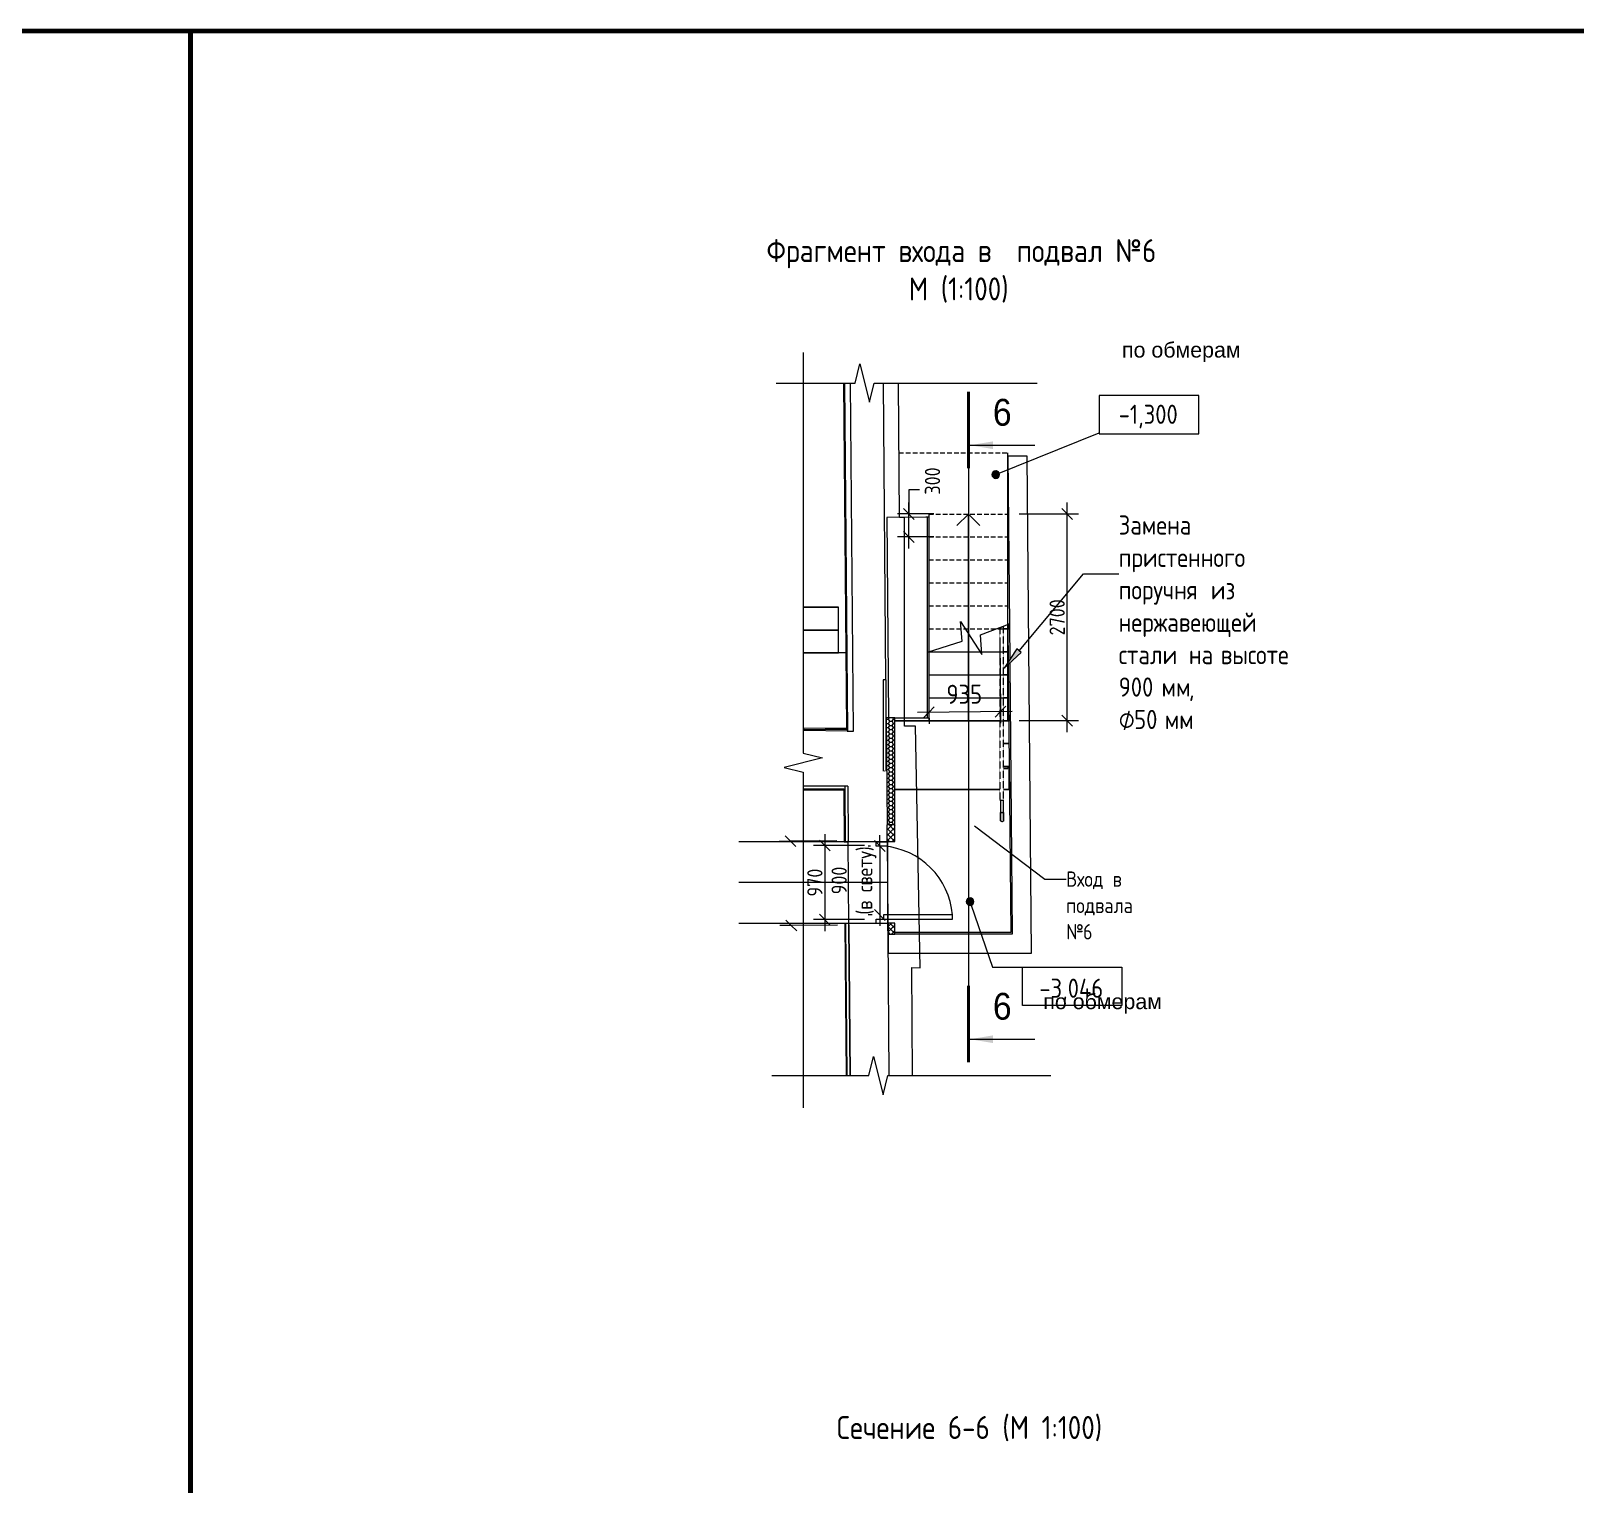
# Model space of a CAD drawing. Header units: millimetres. Extents: x 504091 to 2165846, y 135022 to 442887.
# Drawn here: x 1526193 to 1546371, y 263488 to 282474 of the extents above; entities that cross this region are included whole.
import ezdxf

# ---------------------------------------------------------------- set-up
doc = ezdxf.new("R2010")
doc.units = ezdxf.units.MM
doc.linetypes.add('IMPORT-ADSK_Штриховая_ш3 п1_5 _2_', pattern=[4.5, 3, -1.5])
doc.layers.get('Defpoints').update_dxf_attribs({"color": 255})
for name, color, linetype, lineweight in [('+АР_Вспомогательная', 7, 'Continuous', 9), ('+АР_Выноски', 4, 'Continuous', 9), ('A-ANNO-DIMS', 211, 'Continuous', 9), ('A-DETL', 90, 'Continuous', 9), ('A-DETL-GENF', 92, 'Continuous', 18), ('A-DETL-MEDM', 33, 'Continuous', 9), ('A-DETL-THIN', 151, 'Continuous', 18), ('G-ANNO-SYMB', 111, 'Continuous', 9), ('G-ANNO-TEXT', 231, 'Continuous', 9), ('S-STRS', 31, 'Continuous', 9), ('S-STRS-ANNO', 31, 'Continuous', 18), ('Аннотация', 7, 'Continuous', 9), ('Барболитна входные группы План подвала_dwg', 252, 'Continuous', 9), ('Двери', 7, 'Continuous', 20), ('Ограждение', 7, 'Continuous', 18), ('Перекрытие', 7, 'Continuous', 18), ('размеры', 7, 'Continuous', 9), ('Размеры КР', 164, 'Continuous', 9)]:
    doc.layers.add(name, color=color, linetype=linetype, lineweight=lineweight)
doc.layers.add('ВСПОМОГАТЕЛЬНЫЙ', color=52, linetype='Continuous', lineweight=5, plot=False)
doc.styles.add('Arial', font='arial.ttf', dxfattribs={"height": 250})
doc.styles.add('GOST Common', font='GOST_Common.ttf', dxfattribs={"width": 0.9, "height": 350})
doc.styles.add('GOST Common_1', font='GOST_Common.ttf', dxfattribs={"width": 0.9, "height": 250})
doc.styles.add('GOST Common_2', font='GOST_Common.ttf', dxfattribs={"width": 0.9, "height": 200})
doc.styles.add('GOST Common_4', font='GOST_Common.ttf', dxfattribs={"width": 0.9, "height": 200})
doc.styles.add('GOST Common_6', font='GOST_Common.ttf', dxfattribs={"width": 0.9, "height": 200})
doc.styles.get("Standard").update_dxf_attribs({"font": 'arial.ttf'})
doc.dimstyles.new('ADSK_Основной_2_5_мм_Округление_до_10_мм', dxfattribs={"dimscale": 304.8, "dimtxt": 251.428749, "dimasz": 0.463911, "dimexe": 0.492126, "dimexo": 0.492126, "dimgap": 0.098425, "dimtad": 1, "dimdec": 0, "dimrnd": 10, "dimdsep": 46, "dimtxsty": 'GOST Common_1', "dimblk1": 'OBLIQUE', "dimblk2": 'OBLIQUE', "dimsah": 1, "dimcen": 0.09, "dimdle": 0.492126, "dimazin": 2, "dimtfac": 1, "dimtdec": 4, "dimtix": 1, "dimtmove": 0, "dimatfit": 3, "dimfxl": 0, "dimtvp": 1, "dimtolj": 1, "dimtzin": 0, "dimlwd": 20, "dimlwe": 20, "dimarcsym": 0})
doc.dimstyles.new('ADSK_Основной_2_мм', dxfattribs={"dimscale": 304.8, "dimtxt": 201.142999, "dimasz": 0.463911, "dimexe": 0.492126, "dimexo": 0.492126, "dimgap": 0.098425, "dimtad": 1, "dimrnd": 0.01, "dimdsep": 46, "dimtxsty": 'GOST Common_4', "dimblk1": 'OBLIQUE', "dimblk2": 'OBLIQUE', "dimsah": 1, "dimcen": 0.09, "dimdle": 0.492126, "dimazin": 2, "dimtfac": 1, "dimtdec": 4, "dimtix": 1, "dimtmove": 0, "dimatfit": 3, "dimfxl": 0, "dimtvp": 1, "dimtolj": 1, "dimtzin": 0, "dimlwd": 20, "dimlwe": 20, "dimarcsym": 0})
doc.dimstyles.new('ADSK_Основной_2_мм_1', dxfattribs={"dimscale": 304.8, "dimtxt": 201.142999, "dimasz": 0.463911, "dimexe": 0.492126, "dimexo": 0.492126, "dimgap": 0.098425, "dimtad": 1, "dimrnd": 0.01, "dimdsep": 46, "dimtxsty": 'GOST Common_4', "dimblk1": 'OBLIQUE', "dimblk2": 'OBLIQUE', "dimsah": 1, "dimcen": 0.09, "dimdle": 0.492126, "dimazin": 2, "dimtfac": 1, "dimtdec": 4, "dimtix": 1, "dimtmove": 1, "dimatfit": 3, "dimfxl": 0, "dimtvp": 1, "dimtolj": 1, "dimtzin": 0, "dimlwd": 20, "dimlwe": 20, "dimarcsym": 0})
pattern_1 = [(45, (1551180.2, 275296.64), (-35.35534, 35.35534), []), (135, (1551180.2, 275296.64), (-35.35534, -35.35534), [])]

# ---------------------------------------------------------------- blocks, each defined once
blk = doc.blocks.new('Барболитна входные группы План подвала_dwg_Тип перил - Перила_Внутренний_-6625185-План подвала-498548-6-6')
at = {"layer": 'Ограждение'}
for p, q in [((55402, 20152), (55402, 20105)), ((55420, 20111), (55424, 20111)), ((55442, 20105), (55442, 20152))]:
    blk.add_line(p, q, dxfattribs=at)
blk = doc.blocks.new('Барболитна входные группы План подвала_dwg_Тип перил - Перила_Внутренний_-V11-План подвала-498549-6-6')
at = {"layer": 'Ограждение', "flags": 128}
blk.add_lwpolyline([(55442, 20110), (55442, 21298), (55402, 21298), (55402, 20110)], dxfattribs=at)
blk = doc.blocks.new('Барболитна входные группы План подвала_dwg_Тип верхнего поручня - Верхний поручень_Внутренний_-6634696-План подвала-498550-6-6')
at = {"layer": 'Ограждение'}
for p, q in [((56935, 19725), (56935, 19565)), ((56975, 19565), (56975, 19725)), ((56953, 19565), (56958, 19565))]:
    blk.add_line(p, q, dxfattribs=at)
blk = doc.blocks.new('Барболитна входные группы План подвала_dwg_Тип верхнего поручня - D40 шаг 200-16091-План подвала-498551-6-6')
at = {"layer": 'Ограждение', "flags": 128}
for points in [[(0, 20), (4, 20), (8, 20), (12, 20), (16, 20), (20, 20), (24, 20), (28, 20), (31, 20), (35, 20), (39, 20), (43, 20), (46, 20), (50, 20), (53, 20), (56, 20), (60, 20), (63, 20), (66, 20), (69, 20), (72, 20), (74, 20), (77, 20), (80, 20), (82, 20), (84, 20), (86, 20), (88, 20), (90, 20), (92, 20), (93, 20), (95, 20), (96, 20), (97, 20), (98, 20), (99, 20), (99, 20), (100, 20), (100, 20), (100, 20), (100, 20), (100, 20), (100, 20), (99, 20), (99, 20), (98, 20), (97, 20), (96, 20), (95, 20), (94, 20), (92, 20), (90, 20), (89, 20), (87, 20), (85, 20), (83, 20), (80, 20), (78, 20), (75, 20), (72, 20), (70, 20), (67, 20), (64, 20), (61, 20), (57, 20), (54, 20), (51, 20), (47, 20), (44, 20), (40, 20), (36, 20), (32, 20), (29, 20), (25, 20), (21, 20), (17, 20), (13, 20), (9, 20), (5, 20), (1, 20)], [(0, -20), (4, -20), (8, -20), (12, -20), (16, -20), (20, -20), (24, -20), (28, -20), (31, -20), (35, -20), (39, -20), (43, -20), (46, -20), (50, -20), (53, -20), (56, -20), (60, -20), (63, -20), (66, -20), (69, -20), (72, -20), (74, -20), (77, -20), (80, -20), (82, -20), (84, -20), (86, -20), (88, -20), (90, -20), (92, -20), (93, -20), (95, -20), (96, -20), (97, -20), (98, -20), (99, -20), (99, -20), (100, -20), (100, -20), (100, -20), (100, -20), (100, -20), (100, -20), (99, -20), (99, -20), (98, -20), (97, -20), (96, -20), (95, -20), (94, -20), (92, -20), (90, -20), (89, -20), (87, -20), (85, -20), (83, -20), (80, -20), (78, -20), (75, -20), (72, -20), (70, -20), (67, -20), (64, -20), (61, -20), (57, -20), (54, -20), (51, -20), (47, -20), (44, -20), (40, -20), (36, -20), (32, -20), (29, -20), (25, -20), (21, -20), (17, -20), (13, -20), (9, -20), (5, -20), (1, -20)]]:
    blk.add_lwpolyline(points, close=True, dxfattribs=at)
for points in [[(0, 2), (0, 0), (0, -2)], [(100, 20), (101, 20), (102, 20), (102, 20), (103, 20), (104, 20), (105, 19), (106, 19), (106, 19), (107, 19), (108, 18), (109, 18), (109, 18), (110, 17), (111, 17), (111, 17), (112, 16), (113, 16), (113, 15), (114, 14), (114, 14), (115, 13), (115, 13), (116, 12), (116, 11), (117, 11), (117, 10), (118, 9), (118, 9), (118, 8), (119, 7), (119, 6), (119, 6), (119, 5), (120, 4), (120, 3), (120, 3), (120, 2), (120, 1), (120, 0), (120, 0), (120, -1), (120, -2), (120, -2), (120, -3), (120, -4), (119, -5), (119, -6), (119, -6), (119, -7), (118, -8), (118, -9), (118, -9), (117, -10), (117, -11), (117, -11), (116, -12), (116, -13), (115, -13), (114, -14), (114, -14), (113, -15), (113, -15), (112, -16), (111, -16), (111, -17), (110, -17), (109, -18), (109, -18), (108, -18), (107, -19), (106, -19), (106, -19), (105, -19), (104, -20), (103, -20), (103, -20), (102, -20), (101, -20), (100, -20), (100, -20)]]:
    blk.add_lwpolyline(points, dxfattribs=at)
blk = doc.blocks.new('Барболитна входные группы План подвала_dwg_Тип верхнего поручня - Верхний поручень_Внутренний_-V12-План подвала-498552-6-6')
at = {"layer": 'Ограждение', "flags": 128}
for points in [[(56975, 21965), (56975, 21997), (56935, 21979), (56935, 21965)], [(56935, 19725), (56935, 19565), (56975, 19565), (56975, 19725)]]:
    blk.add_lwpolyline(points, dxfattribs=at)
blk = doc.blocks.new('Барболитна входные группы План подвала_dwg_Тип перил - Перила_Внутренний_-6646849-План подвала-498553-6-6')
at = {"layer": 'Ограждение', "flags": 128}
blk.add_lwpolyline([(56975, 21965), (56975, 21997), (56935, 21979), (56935, 21965)], dxfattribs=at)
blk = doc.blocks.new('Барболитна входные группы План подвала_dwg_ADSK_Ограждение_Опоры_Г_образная - D15 высота60 консоль80-V13-План подвала-498554-6-6')
at = {"layer": 'Ограждение', "flags": 128}
blk.add_lwpolyline([(7.5, 20.8), (7.5, 80), (0, 80), (-7.5, 80), (-7.5, 20.8)], dxfattribs=at)
blk = doc.blocks.new('Барболитна входные группы План подвала_dwg_Высотные отметки - Рамка-12095-План подвала-498584-6-6')
at = {"layer": 'Аннотация', "flags": 128}
blk.add_lwpolyline([(-6.5, 0), (-6.5, 5), (6.5, 5), (6.5, 0)], close=True, dxfattribs=at)
blk = doc.blocks.new('_Oblique')
at = {"color": 0, "linetype": 'ByBlock', "lineweight": -2}
blk.add_line((-0.5, -0.5), (0.5, 0.5), dxfattribs=at)
blk = doc.blocks.new('*D3651')
at = {"layer": 'A-ANNO-DIMS', "color": 0, "lineweight": 20, "transparency": 16777216}
for p, q in [((1539733, 273312), (1539733, 276312)), ((1539108, 276162), (1539883, 276162)), ((1539108, 273462), (1539883, 273462))]:
    blk.add_line(p, q, dxfattribs=at)
at = {"layer": 'Defpoints', "color": 0, "lineweight": 20, "transparency": 16777216}
for p in [(1538958, 276162), (1539733, 276162), (1538958, 273462)]:
    blk.add_point(p, dxfattribs=at)
at = {"layer": 'A-ANNO-DIMS', "color": 0, "lineweight": 20, "transparency": 16777216, "xscale": 141.4, "yscale": 141.4, "zscale": 141.4}
for p, rotation in [((1539733, 276162), 90), ((1539733, 273462), 270)]:
    blk.add_blockref('_Oblique', p, dxfattribs=dict(at, rotation=rotation))
at = {"layer": 'A-ANNO-DIMS', "color": 0, "transparency": 16777216, "insert": (1539603, 274812), "char_height": 200, "width": 605.47, "attachment_point": 5, "rotation": 90, "style": 'GOST Common_4'}
blk.add_mtext('\\A1;2700', dxfattribs=at)
blk = doc.blocks.new('*D3652')
at = {"layer": 'A-ANNO-DIMS', "color": 0, "lineweight": 20, "transparency": 16777216}
for p, q in [((1537806, 276479), (1537665, 276479)), ((1537665, 276479), (1537665, 276162)), ((1537665, 275712), (1537665, 276312)), ((1537990, 276162), (1537515, 276162)), ((1537990, 275862), (1537515, 275862))]:
    blk.add_line(p, q, dxfattribs=at)
at = {"layer": 'Defpoints', "color": 0, "lineweight": 20, "transparency": 16777216}
for p in [(1537665, 276162), (1538140, 276162), (1538140, 275862)]:
    blk.add_point(p, dxfattribs=at)
at = {"layer": 'A-ANNO-DIMS', "color": 0, "lineweight": 20, "transparency": 16777216, "xscale": 141.4, "yscale": 141.4, "zscale": 141.4}
for p, rotation in [((1537665, 276162), 90), ((1537665, 275862), 270)]:
    blk.add_blockref('_Oblique', p, dxfattribs=dict(at, rotation=rotation))
at = {"layer": 'A-ANNO-DIMS', "color": 0, "transparency": 16777216, "insert": (1537874, 276415), "char_height": 200, "width": 454.11, "attachment_point": 1, "rotation": 90, "line_spacing_factor": 1.022761, "style": 'GOST Common_4'}
blk.add_mtext('\\A1;300', dxfattribs=at)
blk = doc.blocks.new('*D3654')
at = {"layer": 'Defpoints', "color": 0, "lineweight": 20, "transparency": 16777216}
for p in [(1537312, 271824), (1537285, 270924), (1537335, 270924)]:
    blk.add_point(p, dxfattribs=at)
at = {"layer": 'размеры', "color": 0, "transparency": 16777216}
for p, q in [((1537162, 271824), (1537135, 271824)), ((1537285, 271824), (1537285, 271966)), ((1537285, 271824), (1537285, 270924)), ((1537185, 270924), (1537135, 270924)), ((1537285, 270924), (1537285, 270783))]:
    blk.add_line(p, q, dxfattribs=at)
at = {"layer": 'размеры', "color": 0, "transparency": 16777216, "xscale": 141.4, "yscale": 141.4, "zscale": 141.4}
for p, rotation in [((1537285, 271824), 270), ((1537285, 270924), 90)]:
    blk.add_blockref('_Oblique', p, dxfattribs=dict(at, rotation=rotation))
at = {"layer": 'размеры', "color": 0, "lineweight": 20, "transparency": 16777216, "insert": (1536948, 271374), "char_height": 200, "attachment_point": 5, "rotation": 90, "style": 'GOST Common_6'}
blk.add_mtext('\\A1;900 \\P(в свету)', dxfattribs=at)
blk = doc.blocks.new('*D3653')
at = {"layer": 'Defpoints', "color": 0, "lineweight": 20, "transparency": 16777216}
for p in [(1537237, 271830), (1536567, 270863), (1537237, 270863)]:
    blk.add_point(p, dxfattribs=at)
at = {"layer": 'размеры', "color": 0, "transparency": 16777216}
for p, q in [((1537087, 271830), (1536417, 271830)), ((1536567, 271980), (1536567, 270713)), ((1537087, 270863), (1536417, 270863))]:
    blk.add_line(p, q, dxfattribs=at)
at = {"layer": 'размеры', "color": 0, "transparency": 16777216, "xscale": 141.4, "yscale": 141.4, "zscale": 141.4}
for p, rotation in [((1536567, 271830), 90), ((1536567, 270863), 270)]:
    blk.add_blockref('_Oblique', p, dxfattribs=dict(at, rotation=rotation))
at = {"layer": 'размеры', "color": 0, "lineweight": 20, "transparency": 16777216, "insert": (1536437, 271347), "char_height": 200, "attachment_point": 5, "rotation": 90, "style": 'GOST Common_6'}
blk.add_mtext('\\A1;970', dxfattribs=at)

msp = doc.modelspace()

# ---------------------------------------------------------------- hatches: boundary and pattern name
at = {"layer": 'A-DETL-GENF'}
for points in [[(1538800.1839, 276627.612), (1538813.1249, 276629.3157), (1538825.1839, 276634.3107), (1538835.5393, 276642.2567), (1538843.4852, 276652.612), (1538848.4802, 276664.6711), (1538850.1839, 276677.612), (1538848.4802, 276690.553), (1538843.4852, 276702.612), (1538835.5393, 276712.9673), (1538825.1839, 276720.9133), (1538813.1249, 276725.9083), (1538800.1839, 276727.612), (1538787.243, 276725.9083), (1538775.1839, 276720.9133), (1538764.8286, 276712.9673), (1538756.8827, 276702.612), (1538751.8876, 276690.553), (1538750.1839, 276677.612), (1538751.8876, 276664.6711), (1538756.8827, 276652.612), (1538764.8286, 276642.2567), (1538775.1839, 276634.3107), (1538787.243, 276629.3157)], [(1538911.2093, 274146.1596), (1539134.4069, 274350.47), (1539073.9222, 274401.2761)], [(1538464.8972, 271047.8754), (1538477.8381, 271049.5791), (1538489.8972, 271054.5741), (1538500.2525, 271062.52), (1538508.1985, 271072.8754), (1538513.1935, 271084.9344), (1538514.8972, 271097.8754), (1538513.1935, 271110.8163), (1538508.1985, 271122.8754), (1538500.2525, 271133.2307), (1538489.8972, 271141.1766), (1538477.8381, 271146.1717), (1538464.8972, 271147.8754), (1538451.9562, 271146.1717), (1538439.8972, 271141.1766), (1538429.5419, 271133.2307), (1538421.5959, 271122.8754), (1538416.6009, 271110.8163), (1538414.8972, 271097.8754), (1538416.6009, 271084.9344), (1538421.5959, 271072.8754), (1538429.5419, 271062.52), (1538439.8972, 271054.5741), (1538451.9562, 271049.5791)]]:
    msp.add_hatch(color=250, dxfattribs=at).paths.add_polyline_path(points)
at = {"layer": 'A-DETL-GENF', "lineweight": 9}
h = msp.add_hatch(dxfattribs=at)
h.set_pattern_fill('FP5_9', style=0, pattern_type=2)
h.set_pattern_definition([(0, (1551180.2, 275296.64), (47.625, 27.496), [31.75, -63.5]), (120, (1551180.2, 275296.64), (-47.624735, 27.49646), [31.75, -63.5]), (60, (1551180.2, 275296.64), (0.000265, 54.99246), [0, -63.5, 31.75, 0])])
h.paths.add_polyline_path([(1537382.646, 272099.4096), (1537482.646, 272099.4096), (1537482.646, 273500.4636), (1537369.6085, 273500.4636), (1537380.9986, 272099.4096)])
h = msp.add_hatch(dxfattribs=at)
h.set_pattern_fill('FP5_10', style=0, pattern_type=2)
h.set_pattern_definition(pattern_1)
h.paths.add_polyline_path([(1537482.646, 271885.236), (1537482.646, 272099.4096), (1537376.7478, 272099.4096), (1537377.24, 271884.4231)])
h = msp.add_hatch(dxfattribs=at)
h.set_pattern_fill('FP5_10', style=0, pattern_type=2)
h.set_pattern_definition(pattern_1)
h.paths.add_polyline_path([(1537482.646, 270674.3367), (1537482.646, 270817.4231), (1537392.5839, 270817.4231), (1537392.5839, 270674.3367)])

# ---------------------------------------------------------------- linework, layer by layer
at = {"layer": '+АР_Вспомогательная', "color": 7, "linetype": 'Continuous', "ltscale": 50}
for points in [[(1536284.8406, 278271.4996), (1536284.8406, 273037.3029), (1536534.8406, 272974.8029), (1536034.8406, 272849.8029), (1536284.8406, 272787.3029), (1536284.8406, 268402.1396)], [(1535931.3912, 277872.593), (1536962.5685, 277872.593), (1537025.0685, 278122.593), (1537150.0685, 277622.593), (1537212.5685, 277872.593), (1539343.4823, 277872.593)], [(1537908.2252, 274354.85), (1538362.0242, 274502.1412), (1538341.2164, 274758.9939), (1538619.6797, 274325.3083), (1538598.8719, 274582.161), (1538978.7821, 274728.9221)], [(1535872.8899, 268825.1774), (1537140.4167, 268825.1774), (1537202.9167, 269075.1774), (1537327.9167, 268575.1774), (1537390.4167, 268825.1774), (1539521.3305, 268825.1774)]]:
    msp.add_lwpolyline(points, dxfattribs=at)
at = {"layer": '+АР_Выноски', "color": 7, "linetype": 'Continuous', "ltscale": 100}
for p, q in [((1538464.9283, 277060.2297), (1539309.3683, 277060.2297)), ((1538464.9283, 269299.9337), (1539309.3683, 269299.9337))]:
    msp.add_line(p, q, dxfattribs=at)
at = {"layer": '+АР_Выноски', "color": 7, "linetype": 'Continuous', "ltscale": 100, "const_width": 40}
for points in [[(1538444.9283, 276760.2297), (1538444.9283, 277760.2297)], [(1538444.9283, 268999.9337), (1538444.9283, 269999.9337)]]:
    msp.add_lwpolyline(points, dxfattribs=at)
at = {"layer": '+АР_Выноски', "color": 7, "linetype": 'Continuous', "ltscale": 100}
for points in [[(1538464.9283, 277060.2297), (1538765.3785, 277110.5077), (1538765.3785, 277009.9516)], [(1538464.9283, 269299.9337), (1538765.3785, 269350.2118), (1538765.3785, 269249.6557)]]:
    msp.add_solid(points, dxfattribs=at)
at = {"layer": 'A-DETL', "color": 18, "true_color": 0x000000}
for p, q in [((1536811.6514, 277872.593), (1536848.3494, 273358.4922)), ((1536813.6515, 277872.593), (1536850.3659, 273356.4717)), ((1536823.6518, 277872.593), (1536860.6228, 273324.9091)), ((1536940.6202, 273325.5595), (1536903.6544, 277872.593)), ((1537541.9677, 276115.7475), (1537529.7543, 277872.593)), ((1538800.2002, 276676.1386), (1540151.724, 277222.5629)), ((1537609.2278, 276115.7475), (1537541.9677, 276115.7475)), ((1537609.2278, 273389.7363), (1537609.2278, 276115.7475)), ((1537928.2341, 276120.1874), (1537885.1904, 276120.1874)), ((1537928.0391, 273520.4636), (1537928.0391, 276095.4636)), ((1536747.4813, 274946.3288), (1536284.8406, 274946.3288)), ((1536284.8406, 274946.3288), (1536747.4813, 274946.3288)), ((1536747.4813, 274646.3288), (1536747.4813, 274946.3288)), ((1536747.4813, 274646.3288), (1536284.8406, 274646.3288)), ((1536284.8406, 274646.3288), (1536747.4813, 274646.3288)), ((1536747.4813, 274346.3288), (1536747.4813, 274646.3288)), ((1538853.3795, 274661.7365), (1538833.4157, 274661.7365)), ((1538833.4157, 274661.7365), (1538853.3795, 274661.7365)), ((1538976.7478, 274728.5733), (1538902.5795, 274693.9881)), ((1538976.7478, 274661.7365), (1538903.3795, 274661.7365)), ((1538903.3795, 274661.7365), (1538976.7478, 274661.7365)), ((1538980.1016, 274661.7669), (1538960.1024, 274661.5857)), ((1538960.1024, 274661.5857), (1538964.0227, 274228.9653)), ((1538976.7478, 274661.7365), (1538976.7478, 274728.5733)), ((1536284.8406, 274346.3288), (1536747.4813, 274346.3288)), ((1538962.8196, 274361.7365), (1538903.3795, 274361.7365)), ((1538903.3795, 274361.7365), (1538962.8196, 274361.7365)), ((1538965.5381, 274061.7365), (1538903.3795, 274061.7365)), ((1538903.3795, 274061.7365), (1538965.5381, 274061.7365)), ((1538964.3324, 274194.7874), (1538996.0528, 270694.3367)), ((1538968.2567, 273761.7365), (1538903.3795, 273761.7365)), ((1538903.3795, 273761.7365), (1538968.2567, 273761.7365)), ((1538853.3795, 273461.7365), (1537482.646, 273461.7365)), ((1537482.646, 273461.7365), (1538853.3795, 273461.7365)), ((1537908.2141, 273500.4636), (1537928.0391, 273500.4636)), ((1537928.0391, 273500.4636), (1537928.0391, 273520.4636)), ((1538970.9752, 273461.7365), (1538903.3795, 273461.7365)), ((1538903.3795, 273461.7365), (1538970.9752, 273461.7365)), ((1536286.1047, 273352.1651), (1536285.9029, 273332.1661)), ((1536285.9029, 273332.1661), (1536292.6303, 273332.0982)), ((1536286.2258, 273364.1645), (1536286.1047, 273352.1651)), ((1536286.1047, 273352.1651), (1536860.4483, 273346.3695)), ((1536850.3659, 273356.4717), (1536286.2056, 273362.1646)), ((1536848.3494, 273358.4922), (1536286.2258, 273364.1645)), ((1536860.6228, 273324.9091), (1536940.6202, 273325.5595)), ((1536861.007, 273326.3628), (1536861.2088, 273346.3618)), ((1537750.3212, 273389.7363), (1537609.2278, 273389.7363)), ((1537811.4951, 270234.9136), (1537750.3212, 273389.7363)), ((1538973.6937, 273161.7365), (1538903.3795, 273161.7365)), ((1538903.3795, 273161.7365), (1538973.6937, 273161.7365)), ((1538976.4123, 272861.7365), (1538903.3795, 272861.7365)), ((1538903.3795, 272861.7365), (1538976.4123, 272861.7365)), ((1538976.7478, 272561.7365), (1538976.7478, 272824.7143)), ((1536285.3653, 272612.1349), (1536284.8406, 272560.1375)), ((1536831.1276, 272606.6277), (1536285.3653, 272612.1349)), ((1536830.7239, 272566.6297), (1536831.1276, 272606.6277)), ((1536284.8406, 272560.1375), (1536815.278, 272554.785)), ((1536284.8607, 272562.1374), (1536817.2619, 272556.7651)), ((1536817.1806, 272566.7664), (1536284.9616, 272572.1369)), ((1536815.278, 272554.785), (1536820.6646, 271879.8544)), ((1536817.1806, 272566.7664), (1536830.7239, 272566.6297)), ((1536817.2619, 272556.7651), (1536822.7648, 271879.8714)), ((1536866.867, 272605.5439), (1536826.8683, 272605.2187)), ((1536826.8683, 272605.2187), (1536827.1818, 272566.6655)), ((1536827.1818, 272566.6655), (1536832.6539, 271879.9518)), ((1538853.3795, 272561.7365), (1537482.646, 272561.7365)), ((1537482.646, 272561.7365), (1538853.3795, 272561.7365)), ((1538976.7478, 272561.7365), (1538903.3795, 272561.7365)), ((1538903.3795, 272561.7365), (1538976.7478, 272561.7365)), ((1536820.6646, 271879.8544), (1536872.6629, 271880.2771)), ((1538480.8685, 271050.8343), (1538755.8647, 270240.8748)), ((1536881.6052, 270813.2771), (1536829.4392, 270812.8546)), ((1536829.4392, 270812.853), (1536845.5983, 268825.1774)), ((1536831.6011, 270812.8706), (1536847.5984, 268825.1774)), ((1536857.5987, 268825.1774), (1536841.6065, 270792.3241)), ((1538996.0528, 270694.3367), (1537482.646, 270694.3367)), ((1537712.0416, 268825.1774), (1537705.1187, 270236.1725)), ((1537705.1187, 270236.1725), (1537811.4951, 270234.9136)), ((1538755.8647, 270240.8748), (1539798.7033, 270240.8748))]:
    msp.add_line(p, q, dxfattribs=at)
at = {"layer": 'A-DETL', "color": 18, "lineweight": 18, "true_color": 0x000000}
for p, q in [((1539104.1646, 274375.8731), (1539948.7903, 275381.4011)), ((1539948.7903, 275381.4011), (1540406.9205, 275381.4011)), ((1536840.3186, 274346.3288), (1536284.8406, 274346.3288)), ((1536284.8406, 273364.1785), (1536286.2258, 273364.1645)), ((1536284.8406, 273346.3288), (1536286.0458, 273346.3288)), ((1536285.9029, 273332.1661), (1536284.8406, 273332.1768)), ((1538979.1308, 272561.7365), (1538976.7478, 272561.7365)), ((1538521.4069, 272089.5883), (1539442.4471, 271392.1585)), ((1536881.6052, 270792.6493), (1536872.6629, 271892.6129)), ((1537382.646, 271896.7589), (1537391.5883, 270796.7953)), ((1539442.4471, 271392.1585), (1539719.8961, 271392.1585)), ((1536841.6065, 270792.3241), (1536841.5063, 270812.9523))]:
    msp.add_line(p, q, dxfattribs=at)
at = {"layer": 'A-DETL', "color": 18, "linetype": 'IMPORT-ADSK_Штриховая_ш3 п1_5 _2_', "lineweight": 18, "true_color": 0x000000}
for p, q in [((1538903.3795, 274661.7365), (1538853.3795, 274661.7365)), ((1538853.3795, 274661.7365), (1538853.3795, 272421.7365)), ((1538903.3795, 272421.7365), (1538903.3795, 274661.7365)), ((1538853.3795, 272421.7365), (1538903.3795, 272421.7365)), ((1537376.7478, 272099.4096), (1537376.7478, 271884.4231)), ((1537382.646, 271884.4231), (1537482.646, 271884.4231)), ((1537391.5883, 270796.7953), (1537391.5883, 270674.3367))]:
    msp.add_line(p, q, dxfattribs=at)
at = {"layer": 'A-DETL'}
for centre, start, end in [((1538800.1839, 276677.612), 112.68584919, 114.54545454), ((1538800.1839, 276677.612), 80.13705723, 83.64133293), ((1538800.1839, 276677.612), 49.09090909, 50.84897234), ((1538800.1839, 276677.612), 245.45454546, 247.31415081), ((1538800.1839, 276677.612), 276.35866707, 279.86294277), ((1538800.1839, 276677.612), 309.15102766, 310.90909091), ((1538464.8972, 271097.8754), 129.15102766, 130.90909091), ((1538464.8972, 271097.8754), 229.09090909, 230.84897234), ((1538464.8972, 271097.8754), 96.35866707, 99.86294277), ((1538464.8972, 271097.8754), 260.13705723, 263.64133293), ((1538464.8972, 271097.8754), 65.45454546, 67.31415081), ((1538464.8972, 271097.8754), 292.68584919, 294.54545454)]:
    msp.add_arc(centre, 50, start, end, dxfattribs=at)
at = {"layer": 'A-DETL-MEDM', "color": 18, "true_color": 0x000000}
for p, q in [((1536824.0478, 277872.593), (1536861.007, 273326.3628)), ((1537365.5889, 273994.8997), (1537334.0647, 277872.593)), ((1539210.4369, 276918.4322), (1538959.6648, 276917.0377)), ((1538959.6648, 276917.0377), (1538983.7433, 274259.8852)), ((1539268.5106, 270424.3367), (1539210.4369, 276918.4322)), ((1537885.1904, 276120.1874), (1537375.2101, 276115.7054)), ((1537375.2101, 276115.7054), (1537398.1944, 273500.4636)), ((1537908.2141, 273500.4636), (1537908.2141, 276120.1874)), ((1538984.1687, 274212.9451), (1539016.2349, 270674.3367)), ((1537369.6085, 273500.4636), (1537368.7795, 273602.4358)), ((1537482.646, 273500.4636), (1537908.2141, 273500.4636)), ((1536861.007, 273326.3628), (1536292.6303, 273332.0982)), ((1536285.3653, 272612.1349), (1536866.8611, 272606.2671)), ((1536866.8611, 272606.2671), (1536872.6629, 271892.6129)), ((1536872.6629, 271880.2771), (1537376.7478, 271884.3751)), ((1537391.5883, 270817.4231), (1536881.6052, 270813.2771)), ((1536881.6052, 270792.6493), (1536897.6, 268825.1774)), ((1536897.6, 268825.1774), (1536881.6052, 270792.6493)), ((1537407.6169, 268825.1774), (1537392.5839, 270674.3367)), ((1537392.5839, 270674.3367), (1537392.5839, 270424.3367)), ((1539016.2349, 270674.3367), (1537482.646, 270674.3367)), ((1537392.5839, 270424.3367), (1539268.5106, 270424.3367))]:
    msp.add_line(p, q, dxfattribs=at)
at = {"layer": 'A-DETL-THIN', "color": 18, "true_color": 0x000000}
for p, q in [((1538854.6977, 274511.7423), (1538862.8853, 273580.1324)), ((1539073.9222, 274401.2761), (1538911.2093, 274146.1596)), ((1538911.2093, 274146.1596), (1539134.4069, 274350.47)), ((1539134.4069, 274350.47), (1539073.9222, 274401.2761)), ((1537927.1474, 273621.9256), (1537927.587, 273571.9124)), ((1537928.0391, 273572.3726), (1537997.6629, 273643.231)), ((1538862.8853, 273580.1324), (1538932.9612, 273651.451)), ((1537482.646, 273500.4636), (1537369.6085, 273500.4636)), ((1537369.6085, 273500.4636), (1537380.9986, 272099.4096)), ((1537482.646, 272099.4096), (1537482.646, 273500.4636)), ((1539012.8795, 273581.4506), (1537777.5928, 273570.5942)), ((1537857.3831, 273500.4636), (1537927.587, 273571.9124)), ((1537927.587, 273571.9124), (1537928.9052, 273421.9182)), ((1538792.8094, 273508.8138), (1538862.8853, 273580.1324)), ((1538862.8853, 273580.1324), (1538864.2035, 273430.1382)), ((1537482.646, 272099.4096), (1537376.7478, 272099.4096)), ((1537376.7478, 272099.4096), (1537377.3407, 271884.3799)), ((1537482.646, 271884.4231), (1537482.646, 272099.4096)), ((1536118.6537, 271886.4831), (1535968.6587, 271885.2637)), ((1536118.6537, 271886.4831), (1536047.3813, 271956.606)), ((1536722.6679, 271891.3935), (1536118.6537, 271886.4831)), ((1536189.9261, 271816.3602), (1536118.6537, 271886.4831)), ((1537377.24, 271884.4231), (1537382.646, 271884.4231)), ((1537382.646, 271884.4231), (1537482.646, 271885.236)), ((1536127.596, 270786.5195), (1536056.3236, 270856.6424)), ((1536731.6102, 270791.4299), (1536127.596, 270786.5195)), ((1537482.646, 270817.4231), (1537392.5839, 270817.4231)), ((1537392.5839, 270817.4231), (1537392.5839, 270674.3367)), ((1537482.646, 270674.3367), (1537482.646, 270817.4231)), ((1536127.596, 270786.5195), (1535977.601, 270785.3001)), ((1536198.8684, 270716.3965), (1536127.596, 270786.5195)), ((1537392.5839, 270674.3367), (1537482.646, 270674.3367))]:
    msp.add_line(p, q, dxfattribs=at)
at = {"layer": 'A-DETL-THIN'}
for centre, start, end in [((1538800.1839, 276677.612), 0, 180), ((1538800.1839, 276677.612), 180, 0), ((1538464.8972, 271097.8754), 0, 180), ((1538464.8972, 271097.8754), 180, 0)]:
    msp.add_arc(centre, 50, start, end, dxfattribs=at)
at = {"layer": 'G-ANNO-SYMB', "color": 18, "lineweight": 20, "true_color": 0x000000}
msp.add_line((1538444.9283, 276913.4301), (1538444.9283, 269578.8305), dxfattribs=at)
at = {"layer": 'S-STRS', "color": 18, "linetype": 'IMPORT-ADSK_Штриховая_ш3 п1_5 _2_', "ltscale": 20, "true_color": 0x000000}
for p, q in [((1537536.0859, 276961.8291), (1538958.0128, 276961.7365)), ((1537928.0391, 276161.7365), (1538958.0128, 276161.7365)), ((1537928.0391, 275861.7365), (1538958.0128, 275861.7365)), ((1537928.0391, 275861.7365), (1538958.0128, 275861.7365)), ((1537928.0391, 275561.7365), (1538958.0128, 275561.7365)), ((1537928.0391, 275561.7365), (1538958.0128, 275561.7365)), ((1537928.0391, 275261.7365), (1538958.0128, 275261.7365)), ((1537928.0391, 275261.7365), (1538958.0128, 275261.7365)), ((1537928.0391, 274961.7365), (1538958.0128, 274961.7365)), ((1537928.0391, 274961.7365), (1538958.0128, 274961.7365)), ((1537928.0391, 274661.7365), (1538958.0128, 274661.7365))]:
    msp.add_line(p, q, dxfattribs=at)
at = {"layer": 'S-STRS', "color": 18, "true_color": 0x000000}
for p, q in [((1538958.0128, 275861.7365), (1538958.0128, 276961.7365)), ((1537928.0391, 275861.7365), (1537928.0391, 276161.7365)), ((1537928.0391, 275561.7365), (1537928.0391, 275861.7365)), ((1538958.0128, 275561.7365), (1538958.0128, 275861.7365)), ((1537928.0391, 275261.7365), (1537928.0391, 275561.7365)), ((1538958.0128, 275261.7365), (1538958.0128, 275561.7365)), ((1537928.0391, 274961.7365), (1537928.0391, 275261.7365)), ((1538958.0128, 274961.7365), (1538958.0128, 275261.7365)), ((1537928.0391, 274661.7365), (1537928.0391, 274961.7365)), ((1538958.0128, 274661.7365), (1538958.0128, 274961.7365)), ((1537928.0391, 274361.7365), (1537928.0391, 274661.7365)), ((1538958.0128, 274361.7365), (1538958.0128, 274661.7365)), ((1537928.0391, 274061.7365), (1537928.0391, 274361.7365)), ((1537928.0391, 274361.7365), (1538958.0128, 274361.7365)), ((1537928.0391, 274361.7365), (1538958.0128, 274361.7365)), ((1538958.0128, 274219.5424), (1538958.0128, 274361.7365)), ((1537928.0391, 273761.7365), (1537928.0391, 274061.7365)), ((1537928.0391, 274061.7365), (1538958.0128, 274061.7365)), ((1537928.0391, 274061.7365), (1538958.0128, 274061.7365)), ((1538958.0128, 274061.7365), (1538958.0128, 274189.0025)), ((1538958.0128, 273761.7365), (1538958.0128, 274061.7365)), ((1537928.0391, 273461.7365), (1537928.0391, 273761.7365)), ((1537928.0391, 273761.7365), (1538958.0128, 273761.7365)), ((1537928.0391, 273761.7365), (1538958.0128, 273761.7365)), ((1538958.0128, 273461.7365), (1538958.0128, 273761.7365)), ((1537928.0391, 273461.7365), (1538958.0128, 273461.7365)), ((1537928.0391, 273461.7365), (1538958.0128, 273461.7365))]:
    msp.add_line(p, q, dxfattribs=at)
at = {"layer": 'S-STRS-ANNO', "color": 18, "true_color": 0x000000}
for p, q in [((1538443.026, 276161.7365), (1538293.026, 276011.7365)), ((1538443.026, 275861.7365), (1538443.026, 276161.7365)), ((1538443.026, 276161.7365), (1538593.026, 276011.7365)), ((1538443.026, 275561.7365), (1538443.026, 275861.7365)), ((1538443.026, 275261.7365), (1538443.026, 275561.7365)), ((1538443.026, 274961.7365), (1538443.026, 275261.7365)), ((1538443.026, 274661.7365), (1538443.026, 274961.7365)), ((1538443.026, 274361.7365), (1538443.026, 274661.7365)), ((1538443.026, 274061.7365), (1538443.026, 274361.7365)), ((1538443.026, 273761.7365), (1538443.026, 274061.7365)), ((1538443.026, 273461.7365), (1538443.026, 273761.7365))]:
    msp.add_line(p, q, dxfattribs=at)
at = {"layer": 'ВСПОМОГАТЕЛЬНЫЙ', "color": 6}
for p, q in [((1537387.1172, 271880.2771), (1535441.8545, 271880.2771)), ((1537387.1172, 271824.2771), (1537387.1172, 270714.2645)), ((1537387.1172, 271346.7771), (1535441.8545, 271346.7771)), ((1537387.1172, 271346.7771), (1535680.5936, 271346.7771)), ((1537387.1172, 271346.7771), (1536750.5049, 271346.7771)), ((1537387.1172, 270813.2771), (1535441.8545, 270813.2771))]:
    msp.add_line(p, q, dxfattribs=at)
at = {"layer": 'Двери'}
msp.add_lwpolyline([(1538235.1172, 270869.2771), (1538235.1172, 270924.2771), (1537335.1172, 270924.2771), (1537335.1172, 270869.2771), (1538235.1172, 270869.2771)], dxfattribs=at)
msp.add_arc((1537251.1525, 270840.3124), 987.5407, 4.87740864, 85.12259136, dxfattribs=at)
at = {"layer": 'Перекрытие'}
for points in [[(1537237.1172, 271824.2771), (1537237.1172, 271880.2771), (1537387.2238, 271880.2771), (1537387.1172, 271824.2771)], [(1537237.1172, 270813.2771), (1537237.1172, 270869.2771), (1537387.2238, 270869.2771), (1537387.1172, 270813.2771)]]:
    msp.add_lwpolyline(points, close=True, dxfattribs=at)
at = {"layer": 'Размеры КР', "color": 1, "lineweight": 60}
for points in [[(1480135.0213, 282473.5457), (1528279.3423, 282473.5457), (1528279.3423, 202751.1477), (1480135.0213, 202751.1477)], [(1528279.3423, 282473.5457), (1576423.6634, 282473.5457), (1576423.6634, 202751.1477), (1528279.3423, 202751.1477)]]:
    msp.add_lwpolyline(points, close=True, dxfattribs=at)

# ---------------------------------------------------------------- block references
at = {"layer": 'Барболитна входные группы План подвала_dwg', "color": 250, "lineweight": 18, "extrusion": (0, 0, -1), "xscale": 99.99999999999993, "yscale": 99.99999999999993, "zscale": -99.99999999999993}
msp.add_blockref('Барболитна входные группы План подвала_dwg_Высотные отметки - Рамка-12095-План подвала-498584-6-6', (-1540801.724, 277211.2708), dxfattribs=at)
at = {"layer": 'Барболитна входные группы План подвала_dwg', "color": 7}
for name in ['Барболитна входные группы План подвала_dwg_Тип верхнего поручня - Верхний поручень_Внутренний_-V12-План подвала-498552-6-6', 'Барболитна входные группы План подвала_dwg_Тип перил - Перила_Внутренний_-6646849-План подвала-498553-6-6', 'Барболитна входные группы План подвала_dwg_Тип перил - Перила_Внутренний_-V11-План подвала-498549-6-6', 'Барболитна входные группы План подвала_dwg_Тип перил - Перила_Внутренний_-6625185-План подвала-498548-6-6', 'Барболитна входные группы План подвала_dwg_Тип верхнего поручня - Верхний поручень_Внутренний_-6634696-План подвала-498550-6-6']:
    msp.add_blockref(name, (1481927.1824, 252696.7365), dxfattribs=at)
at = {"layer": 'Барболитна входные группы План подвала_dwg', "color": 7, "rotation": 270}
for name, p in [('Барболитна входные группы План подвала_dwg_ADSK_Ограждение_Опоры_Г_образная - D15 высота60 консоль80-V13-План подвала-498554-6-6', (1538882.5795, 272845.4483)), ('Барболитна входные группы План подвала_dwg_Тип верхнего поручня - D40 шаг 200-16091-План подвала-498551-6-6', (1538882.5795, 272261.7365))]:
    msp.add_blockref(name, p, dxfattribs=at)
at = {"layer": 'Барболитна входные группы План подвала_dwg', "color": 250, "lineweight": 18, "xscale": 99.99999999999993, "yscale": 99.99999999999993, "zscale": 99.99999999999993, "rotation": 180}
msp.add_blockref('Барболитна входные группы План подвала_dwg_Высотные отметки - Рамка-12095-План подвала-498584-6-6', (1539798.7033, 270240.8748), dxfattribs=at)

# ---------------------------------------------------------------- texts
at = {"layer": '+АР_Выноски', "color": 7, "linetype": 'Continuous', "ltscale": 100, "style": 'Arial', "width": 0.9}
for p in [(1538762.921, 277315.9702), (1538762.921, 269555.6742)]:
    msp.add_text('6', height=350, dxfattribs=at).set_placement(p)
at = {"layer": 'G-ANNO-TEXT', "color": 7, "attachment_point": 1}
for s, insert, char_height, width, style in [('\\pi781.40936;Фрагмент входа в  подвал №6\\P\\pi2640.31846;М (1:100)', (1535023.5176, 279752.5931), 300, 6507.091456, 'GOST Common_1'), ('-1,300', (1540406.7268, 277589.5262), 250, 815.316187, 'GOST Common_1'), ('Замена', (1540406.9205, 276142.928), 250, 1248.227437, 'GOST Common_1'), ('пристенного', (1540406.9205, 275719.5946), 250, 2164.55625, 'GOST Common_1'), ('из', (1541609.4518, 275296.2613), 250, 375.18975, 'GOST Common_1'), ('поручня', (1540406.9205, 275296.2613), 250, 1363.670437, 'GOST Common_1'), ('нержавеющей', (1540406.9205, 274872.928), 250, 2337.72075, 'GOST Common_1'), ('стали', (1540406.9205, 274449.5946), 250, 1017.341437, 'GOST Common_1'), ('на', (1541323.7018, 274449.5946), 250, 411.265688, 'GOST Common_1'), ('высоте', (1541740.4205, 274449.5946), 250, 1212.1515, 'GOST Common_1'), ('900 ', (1540406.9205, 274026.2613), 250, 678.227625, 'GOST Common_1'), ('мм', (1540966.5143, 274026.2613), 250, 432.91125, 'GOST Common_1'), ('\\fGOST Common|b0|i0|c204|p34|;\\W.9;,', (1541323.7018, 274026.2613), 250, 93.797437, 'GOST Common_1'), ('\\fGOST Common|b0|i0|c254|p34|;\\W.9;⌀', (1540406.9205, 273602.928), 250, 245.316375, 'GOST Common_2'), ('50 ', (1540609.3268, 273602.928), 250, 483.417562, 'GOST Common_1'), ('мм', (1541008.1861, 273602.928), 250, 432.91125, 'GOST Common_1'), ('Вход', (1539719.8961, 271492.1585), 200, 656.582063, 'GOST Common'), ('\\fGOST Common|b0|i0|c204|p34|;\\W.9;в', (1540327.1148, 271492.1585), 200, 158.734125, 'GOST Common'), ('подвала', (1539719.8961, 271148.2002), 200, 1147.214813, 'GOST Common'), ('\\fGOST Common|b0|i0|c204|p34|;\\W.9;№', (1539719.8961, 270804.2418), 200, 266.961937, 'GOST Common'), ('\\fGOST Common|b0|i0|c204|p34|;\\W.9;6', (1539940.1617, 270804.2418), 200, 158.734125, 'GOST Common'), ('-3,046', (1539370.0272, 270091.2383), 250, 1089.493313, 'GOST Common_1')]:
    msp.add_mtext(s, dxfattribs=dict(at, insert=insert, char_height=char_height, width=width, style=style))
at = {"layer": 'G-ANNO-TEXT', "color": 7, "insert": (1538155.5986, 273930.444), "char_height": 250, "width": 584.430187, "attachment_point": 1, "rotation": 0.50353712, "style": 'GOST Common_1'}
msp.add_mtext('935', dxfattribs=at)
at = {"layer": 'Аннотация', "lineweight": 9, "insert": (1536723.6915, 264377.1684), "char_height": 300, "attachment_point": 1, "line_spacing_factor": 1.022766, "style": 'GOST Common_6'}
msp.add_mtext_dynamic_manual_height_columns('Сечение 6-6 (М 1:100)', width=26195.080764, gutter_width=2500, heights=[5988.9934], dxfattribs=at)
at = {"layer": 'ВСПОМОГАТЕЛЬНЫЙ', "color": 6, "char_height": 200, "attachment_point": 1}
for insert in [(1540449.6955, 278405.9947), (1539421.5394, 269893.0861)]:
    msp.add_mtext_dynamic_manual_height_columns('по обмерам', width=1901.263189, gutter_width=1, heights=[0], dxfattribs=dict(at, insert=insert))

# ---------------------------------------------------------------- dimensions: what is measured, and where the dimension line sits
at = {"layer": 'A-ANNO-DIMS', "color": 18, "true_color": 0x000000}
dim = msp.add_linear_dim(base=(1537665.0687, 276161.7365), p1=(1538139.962, 275861.7365), p2=(1538139.962, 276161.7365), angle=90, dimstyle='ADSK_Основной_2_мм_1', override={"dimpost": '<>', "dimfxl": 300}, dxfattribs=at)
dim.commit()
dim.dimension.update_dxf_attribs({"geometry": '*D3652', "text_midpoint": (1537908.8187, 276479.0239), "dimtype": 160, "text_rotation": 90})
dim = msp.add_linear_dim(base=(1539732.8448, 276161.7365), p1=(1538958.0128, 273461.7365), p2=(1538958.0128, 276161.7365), angle=90, dimstyle='ADSK_Основной_2_мм', override={"dimpost": '<>', "dimfxl": 2700}, dxfattribs=at)
dim.commit()
dim.dimension.update_dxf_attribs({"geometry": '*D3651', "text_midpoint": (1539602.8448, 274811.7365)})
at = {"layer": 'размеры', "lineweight": 20}
dim = msp.add_linear_dim(base=(1536567.2413, 270863.2771), p1=(1537237.1172, 271830.2771), p2=(1537237.1172, 270863.2771), angle=90, dimstyle='ADSK_Основной_2_5_мм_Округление_до_10_мм', override={"dimtxt": 230, "dimpost": '<>', "dimtxsty": 'GOST Common_6', "dimfxl": 1618.654565, "dimlwd": 65535, "dimlwe": 65535}, dxfattribs=at)
dim.commit()
dim.dimension.update_dxf_attribs({"geometry": '*D3653', "text_midpoint": (1536437.2413, 271346.7771)})
dim = msp.add_linear_dim(base=(1537284.6009, 270924.2771), p1=(1537312.1172, 271824.2771), p2=(1537335.1172, 270924.2771), angle=90, text='900 \\P(в свету)', dimstyle='ADSK_Основной_2_5_мм_Округление_до_10_мм', override={"dimtxt": 230, "dimpost": '<>', "dimtxsty": 'GOST Common_6', "dimfxl": 1618.654565, "dimlwd": 65535, "dimlwe": 65535}, dxfattribs=at)
dim.commit()
dim.dimension.update_dxf_attribs({"geometry": '*D3654', "text_midpoint": (1536947.9342, 271374.2771)})

doc.saveas('drawing.dxf')
